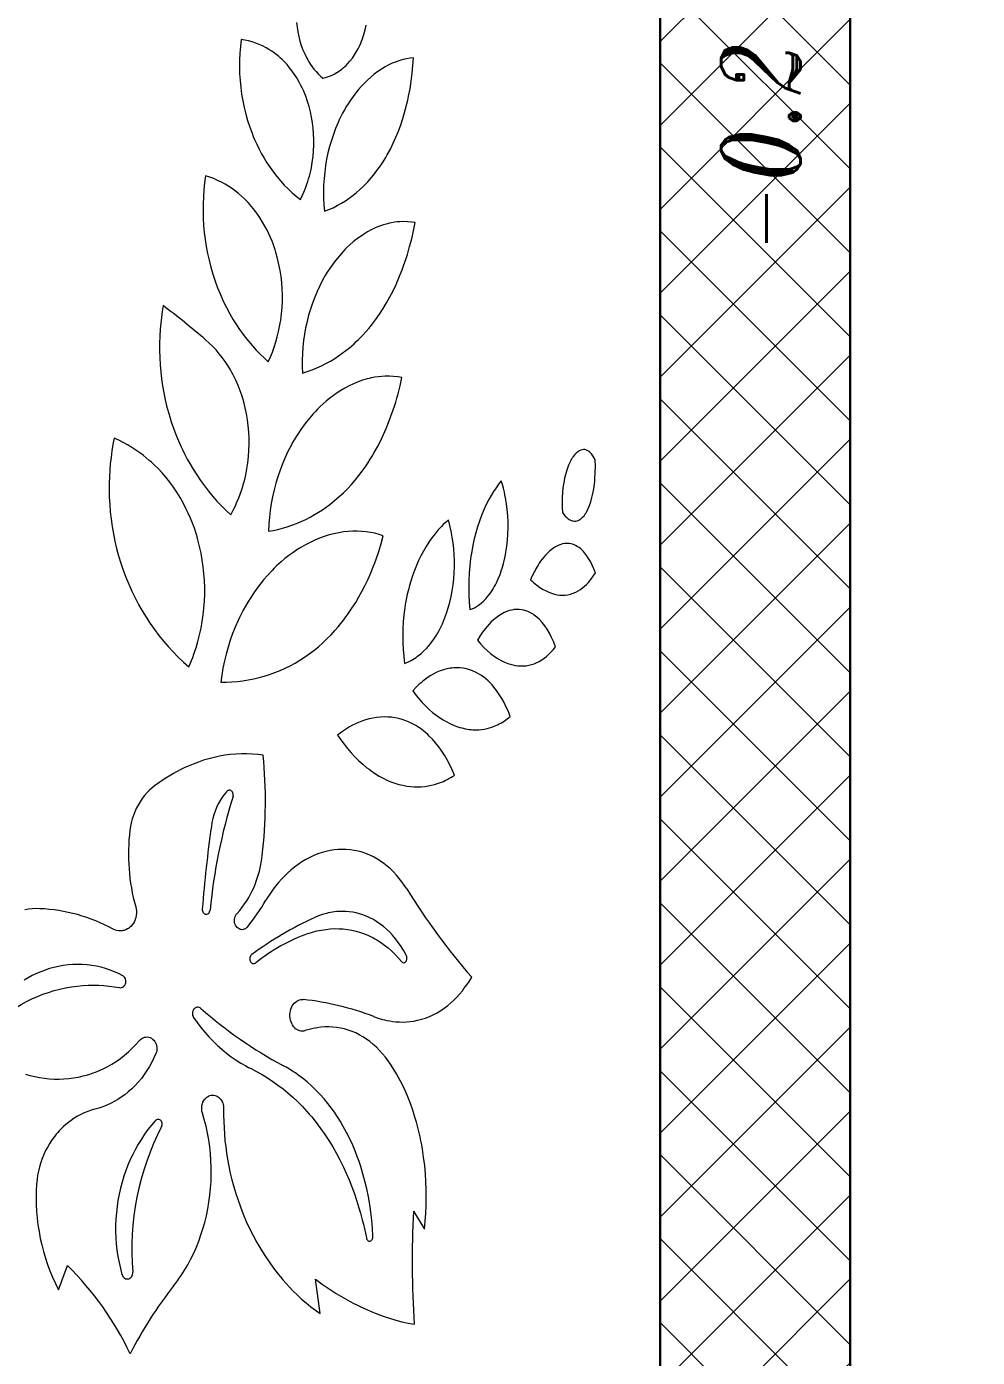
# Model space of a CAD drawing. Extents: x -234 to 1000, y -95 to 506.
# Drawn here: x 325.06 to 355.07, y 107.28 to 149.3 of the extents above; entities that cross this region are included whole.
import ezdxf

# ---------------------------------------------------------------- set-up
doc = ezdxf.new("R2010")
doc.units = 0
doc.header["$LTSCALE"] = 7
doc.header["$MEASUREMENT"] = 0
doc.layers.get('0').update_dxf_attribs({"linetype": 'CONTINUOUS', "lineweight": 15})
doc.layers.add('3', color=3, linetype='CONTINUOUS', lineweight=30)
doc.layers.add('8', color=250, linetype='CONTINUOUS', lineweight=15)
doc.styles.add('ITALICT', font='ITALICT.shx', dxfattribs={"width": 0.8, "height": 3})

msp = doc.modelspace()

# ---------------------------------------------------------------- hatches: boundary and pattern name
at = {"layer": '8'}
h = msp.add_hatch(dxfattribs=at)
h.set_pattern_fill('ANSI37', color=256, scale=15)
edge = h.paths.add_edge_path()
edge.add_arc((279.856, 35.4253), 67.2, 354.920285, 359.999998)
edge.add_line((347.0561, 35.4253), (347.0561, 38.4253))
edge.add_arc((329.0581, 38.4257), 17.998, 359.99878, 376.2608)
edge.add_line((346.3361, 43.4653), (345.7761, 45.3853))
edge.add_arc((363.0522, 50.4248), 17.9961, 185.51696, 196.26201, ccw=False)
edge.add_arc((345.6374, 48.7426), 0.5002, 122.73512, 185.5012, ccw=False)
edge.add_arc((344.5561, 50.4253), 1.5, 302.72051, 419.99992)
edge.add_arc((345.556, 52.1573), 0.5, 179.99853, 240.00303, ccw=False)
edge.add_line((345.0561, 52.1574), (345.0561, 73.6933))
edge.add_arc((345.5561, 73.6933), 0.5, 120.00024, 179.99995, ccw=False)
edge.add_arc((344.5561, 75.4253), 1.5, 300.00008, 419.99991)
edge.add_arc((345.556, 77.1573), 0.5, 179.99854, 240.00307, ccw=False)
edge.add_line((345.0561, 77.1574), (345.0561, 155.9253))
edge.add_arc((363.0571, 155.9251), 18.001, 163.73989, 179.99918, ccw=False)
edge.add_line((345.7761, 160.9653), (346.3361, 162.8853))
edge.add_arc((329.0581, 167.9249), 17.998, 343.7392, 360.00127)
edge.add_line((347.0561, 167.9253), (347.0561, 170.9253))
edge.add_arc((227.0603, 170.9258), 119.9958, 359.99975, 369.487338)
edge.add_line((345.4148, 190.7047), (332.694, 266.8253))
edge.add_line((332.694, 266.8253), (338.7772, 266.8253))
edge.add_line((338.7772, 266.8253), (351.3327, 191.6937))
edge.add_arc((227.0603, 170.9258), 125.9958, -0.000238, 9.487338, ccw=False)
edge.add_line((353.0561, 170.9253), (353.0561, 167.9253))
edge.add_arc((329.0581, 167.9249), 23.998, -16.26064, 0.00095, ccw=False)
edge.add_line((352.0961, 161.2053), (351.5361, 159.2853))
edge.add_arc((363.0571, 155.9251), 12.001, 163.73991, 179.99876)
edge.add_line((351.0561, 155.9253), (351.0561, 79.8974))
edge.add_arc((354.0561, 79.8974), 3, 180, 205.20877)
edge.add_arc((344.5561, 75.4253), 7.5, -25.20877, 25.20877, ccw=False)
edge.add_arc((354.0561, 70.9532), 3, 154.79123, 180)
edge.add_line((351.0561, 70.9532), (351.0561, 54.8974))
edge.add_arc((354.0561, 54.8974), 3, 180, 205.20877)
edge.add_arc((344.5561, 50.4253), 7.5, -17.19799, 25.20877, ccw=False)
edge.add_arc((354.5866, 47.3207), 3, 162.80201, 196.26015)
edge.add_line((351.7066, 46.4807), (352.0961, 45.1454))
edge.add_arc((329.0581, 38.4257), 23.998, -0.00092, 16.2608, ccw=False)
edge.add_line((353.0561, 38.4253), (353.0561, 29.4753))
edge.add_line((353.0561, 29.4753), (346.7921, 29.4753))
h.paths.add_polyline_path([(349.2098, 150.0169), (349.2098, 157.3586), (346.5848, 157.3586), (346.5848, 150.0169)], flags=24)
h.paths.add_polyline_path([(350.1142, 141.6922), (350.1142, 149.7993), (346.3642, 149.7993), (346.3642, 141.6922)], flags=24)
h = msp.add_hatch(dxfattribs=at)
h.set_pattern_fill('ANSI37', color=256, scale=15)
h.paths.add_polyline_path([(366.2561, 266.8253), (344.8604, 266.8253), (357.2506, 192.6826, -0.041419), (359.0561, 170.9264), (359.0561, 167.9253, -0.0710688), (357.8562, 159.5258), (357.2961, 157.6053, 0.0710784), (357.0561, 155.9248), (357.0561, 80.5243, -0.1961162), (357.0561, 70.3263), (357.0561, 55.5243, -0.1554479), (357.702, 47.3537), (357.8561, 46.8254, -0.0710665), (359.0561, 38.4261), (359.0561, 29.4753), (366.2561, 29.4753)])
h.paths.add_polyline_path([(363.7529, 150.0169), (363.7529, 157.3586), (361.1279, 157.3586), (361.1279, 150.0169)], flags=24)
h.paths.add_polyline_path([(364.6573, 141.6922), (364.6573, 149.7993), (360.9073, 149.7993), (360.9073, 141.6922)], flags=24)

# ---------------------------------------------------------------- linework, layer by layer
at = {"layer": '3', "lineweight": 30}
for p, q in [((345.0561, 77.1574), (345.0561, 155.9253)), ((351.0561, 79.8974), (351.0561, 155.9253))]:
    msp.add_line(p, q, dxfattribs=at)
at = {"layer": '8', "ltscale": 0.016667}
msp.add_line((337.267, 111.8961), (337.6177, 111.3291), dxfattribs=at)
at = {"layer": '8', "ltscale": 0.020358}
msp.add_line((326.0587, 109.4178), (326.341, 110.1816), dxfattribs=at)
at = {"layer": '8', "ltscale": 0.027359}
msp.add_line((334.3246, 108.663), (334.1737, 109.7468), dxfattribs=at)
at = {"layer": '8'}
for points in [[(333.5761, 149.43), (333.5923, 149.2806), (333.6157, 149.1326), (333.6462, 148.9865), (333.6835, 148.8441), (333.7276, 148.7047), (333.7784, 148.5686), (333.8359, 148.4365), (333.8998, 148.309), (333.9341, 148.247), (333.9699, 148.1865), (334.0199, 148.1079), (334.0726, 148.0319), (334.1278, 147.9588), (334.1928, 147.8801), (334.2606, 147.8054), (334.3313, 147.7349), (334.4046, 147.6689)], [(334.4046, 147.6689), (334.4968, 147.6917), (334.5876, 147.721), (334.6767, 147.7568), (334.7637, 147.7989), (334.8485, 147.847), (334.9307, 147.9011), (335.0101, 147.9609), (335.0546, 147.9977), (335.098, 148.0364), (335.1415, 148.0778), (335.1839, 148.121), (335.2641, 148.2111), (335.3396, 148.3073), (335.4102, 148.4092), (335.4757, 148.5163), (335.5219, 148.6005), (335.5651, 148.6873), (335.6052, 148.7764), (335.633, 148.8438), (335.659, 148.9123), (335.684, 148.9836), (335.7071, 149.0559), (335.7475, 149.2015), (335.7808, 149.35)], [(331.8298, 148.8906), (331.8043, 148.6761), (331.7865, 148.4607), (331.7765, 148.2445), (331.7743, 148.0281), (331.7798, 147.8117), (331.7931, 147.5958), (331.8142, 147.3807), (331.843, 147.1668), (331.8794, 146.9546), (331.9234, 146.7442), (331.975, 146.5362), (332.0339, 146.3313), (332.1001, 146.1294), (332.1735, 145.931), (332.2128, 145.8332), (332.2539, 145.7364), (332.3233, 145.5838), (332.397, 145.434), (332.475, 145.2873), (332.5571, 145.1439), (332.6433, 145.0039), (332.7437, 144.8528), (332.8488, 144.7064), (332.9585, 144.5652), (333.0725, 144.4293), (333.1907, 144.299), (333.3129, 144.1747), (333.4389, 144.0564), (333.5684, 143.9446), (333.7013, 143.8395)], [(333.7013, 143.8395), (333.7588, 143.9562), (333.8123, 144.0758), (333.8616, 144.1979), (333.9068, 144.3223), (333.9345, 144.4065), (333.9604, 144.4915), (333.9844, 144.5774), (334.0065, 144.664), (334.0267, 144.7513), (334.0451, 144.8392), (334.076, 145.0166), (334.0993, 145.1958), (334.115, 145.3762), (334.1231, 145.5573), (334.1235, 145.7387), (334.1166, 145.9145), (334.1025, 146.0898), (334.0811, 146.264), (334.0526, 146.4367), (334.0169, 146.6074), (333.9741, 146.7757), (333.9241, 146.9411), (333.867, 147.1031), (333.8359, 147.1827), (333.803, 147.2612), (333.7564, 147.3642), (333.7068, 147.4651), (333.6541, 147.5637), (333.587, 147.6789), (333.5156, 147.7903), (333.44, 147.8979), (333.3604, 148.0012), (333.2768, 148.1001), (333.1775, 148.2063), (333.1256, 148.2575), (333.0726, 148.3071), (333.0193, 148.3541), (332.9649, 148.3994), (332.8806, 148.4647), (332.794, 148.526), (332.7052, 148.583), (332.6143, 148.6356), (332.5081, 148.6904), (332.3996, 148.7393), (332.2889, 148.7821), (332.1764, 148.8187), (332.0622, 148.849), (331.9466, 148.873), (331.8298, 148.8906)], [(337.2697, 148.3178), (337.1615, 148.306), (337.0532, 148.2878), (336.9449, 148.2634), (336.837, 148.2329), (336.7192, 148.1923), (336.6023, 148.1447), (336.4867, 148.09), (336.3725, 148.0285), (336.2563, 147.9581), (336.1421, 147.8809), (336.0301, 147.797), (335.9206, 147.7069), (335.8139, 147.6105), (335.71, 147.5084), (335.6191, 147.4116), (335.5308, 147.3105), (335.4453, 147.2053), (335.3627, 147.096), (335.3094, 147.0213), (335.2575, 146.945), (335.2066, 146.8666), (335.1572, 146.7868), (335.0923, 146.6758), (335.0302, 146.5623), (334.9709, 146.4464), (334.9283, 146.3579), (334.8873, 146.2681), (334.8102, 146.0851), (334.7399, 145.8978), (334.6765, 145.7066), (334.6201, 145.5119), (334.5708, 145.3142), (334.5288, 145.1139), (334.494, 144.9115), (334.4667, 144.7073), (334.4467, 144.5018), (334.4342, 144.2955), (334.4291, 144.0886), (334.4316, 143.8817), (334.4415, 143.6752), (334.4588, 143.4695)], [(334.4588, 143.4695), (334.596, 143.523), (334.7308, 143.5829), (334.8631, 143.6492), (334.9929, 143.7216), (335.1198, 143.8001), (335.2439, 143.8846), (335.3648, 143.9748), (335.4681, 144.0584), (335.5688, 144.1462), (335.667, 144.238), (335.7626, 144.3338), (335.8248, 144.3998), (335.8857, 144.4674), (336.004, 144.6076), (336.1173, 144.754), (336.194, 144.8607), (336.2683, 144.9703), (336.3399, 145.0826), (336.392, 145.1685), (336.4425, 145.2559), (336.5393, 145.4347), (336.6301, 145.6186), (336.715, 145.8074), (336.7939, 146.0005), (336.8668, 146.1978), (336.9338, 146.3987), (336.9801, 146.5516), (337.0231, 146.7063), (337.0627, 146.8625), (337.0902, 146.9806), (337.1158, 147.0996), (337.1615, 147.3394), (337.1997, 147.5816), (337.2305, 147.8256), (337.2538, 148.0712), (337.2697, 148.3178)], [(330.7062, 144.5889), (330.6758, 144.3673), (330.6526, 144.1446), (330.6366, 143.9211), (330.6277, 143.6971), (330.626, 143.4728), (330.6315, 143.2487), (330.6442, 143.0249), (330.6641, 142.8018), (330.6911, 142.5796), (330.7253, 142.3587), (330.7665, 142.1394), (330.8147, 141.9219), (330.8717, 141.6997), (330.936, 141.48), (331.0076, 141.2633), (331.0862, 141.0499), (331.1719, 140.84), (331.2643, 140.6341), (331.3635, 140.4324), (331.4692, 140.2352), (331.5246, 140.1382), (331.5817, 140.0424), (331.6398, 139.9485), (331.6995, 139.856), (331.7817, 139.7344), (331.8665, 139.6153), (331.9538, 139.4989), (332.0665, 139.3573), (332.1828, 139.2202), (332.3027, 139.0878), (332.4261, 138.9602), (332.5528, 138.8376), (332.6825, 138.7203)], [(332.6825, 138.7203), (332.7513, 138.8712), (332.8145, 139.0255), (332.872, 139.1828), (332.9238, 139.3429), (332.9699, 139.5054), (333.0102, 139.67), (333.0447, 139.8365), (333.0622, 139.9343), (333.0777, 140.0326), (333.0913, 140.1314), (333.1028, 140.2305), (333.12, 140.4295), (333.1292, 140.6292), (333.1305, 140.8292), (333.1242, 141.0237), (333.1104, 141.2176), (333.0891, 141.4106), (333.0602, 141.6023), (333.0239, 141.7921), (332.9802, 141.9798), (332.929, 142.1648), (332.9005, 142.2563), (332.8703, 142.347), (332.8383, 142.4365), (332.8045, 142.525), (332.7565, 142.6418), (332.7052, 142.7566), (332.6508, 142.8693), (332.5814, 143.0018), (332.5074, 143.1308), (332.429, 143.2563), (332.3463, 143.378), (332.2592, 143.4956), (332.155, 143.6243), (332.0455, 143.7471), (331.9888, 143.8063), (331.9309, 143.8638), (331.8417, 143.947), (331.7498, 144.0265), (331.6553, 144.1021), (331.5583, 144.1736), (331.4445, 144.2503), (331.3277, 144.3214), (331.2082, 144.3869), (331.0861, 144.4465), (330.9616, 144.5001), (330.8349, 144.5476), (330.7062, 144.5889)], [(337.3214, 143.1116), (337.2028, 143.1296), (337.0831, 143.1403), (336.9625, 143.1436), (336.8413, 143.1396), (336.7546, 143.1323), (336.6678, 143.1213), (336.581, 143.1066), (336.5159, 143.0932), (336.4509, 143.0777), (336.3214, 143.0408), (336.1926, 142.996), (336.0649, 142.9434), (335.9386, 142.8833), (335.8139, 142.8157), (335.6911, 142.7411), (335.5824, 142.6679), (335.4755, 142.5894), (335.3708, 142.5055), (335.2684, 142.4166), (335.1684, 142.3228), (335.1071, 142.2617), (335.0469, 142.1989), (334.9298, 142.068), (334.8171, 141.9305), (334.7415, 141.8311), (334.6683, 141.7287), (334.5975, 141.6236), (334.546, 141.543), (334.496, 141.4609), (334.4003, 141.2926), (334.3107, 141.1191), (334.2273, 140.9407), (334.1503, 140.7579), (334.0797, 140.5711), (334.0159, 140.3806), (333.9587, 140.1869), (333.9085, 139.9904), (333.8652, 139.7914), (333.829, 139.5903), (333.7998, 139.3875), (333.7778, 139.1834), (333.763, 138.9784), (333.7554, 138.7728), (333.755, 138.5671), (333.7618, 138.3615)], [(333.7618, 138.3615), (333.915, 138.4097), (334.0661, 138.464), (334.215, 138.5243), (334.3616, 138.5907), (334.5057, 138.663), (334.6473, 138.7411), (334.786, 138.825), (334.9052, 138.903), (335.022, 138.9852), (335.1366, 139.0715), (335.2487, 139.1619), (335.3217, 139.224), (335.3937, 139.2879), (335.4652, 139.3541), (335.5356, 139.422), (335.6723, 139.562), (335.765, 139.6638), (335.8555, 139.7685), (335.9435, 139.8762), (336.008, 139.9588), (336.0712, 140.043), (336.1934, 140.2159), (336.3101, 140.3946), (336.4214, 140.5789), (336.527, 140.7683), (336.6271, 140.9627), (336.7216, 141.1617), (336.7888, 141.3138), (336.8528, 141.4681), (336.9137, 141.6247), (336.9569, 141.7421), (336.9983, 141.8607), (337.0389, 141.9829), (337.0776, 142.1061), (337.149, 142.3527), (337.2134, 142.6028), (337.2708, 142.8558), (337.3214, 143.1116)], [(329.3689, 140.4898), (329.3381, 140.3049), (329.3119, 140.1191), (329.2904, 139.9326), (329.2735, 139.7455), (329.2594, 139.5219), (329.2519, 139.2978), (329.2511, 139.0736), (329.2569, 138.8495), (329.2694, 138.6258), (329.2885, 138.4026), (329.3142, 138.1802), (329.3464, 137.9589), (329.3852, 137.7388), (329.4305, 137.5203), (329.4872, 137.2841), (329.5515, 137.0502), (329.6232, 136.8191), (329.7023, 136.591), (329.7887, 136.3663), (329.8822, 136.1452), (329.9316, 136.0361), (329.9827, 135.928), (330.0535, 135.7856), (330.1274, 135.6452), (330.2041, 135.5068), (330.3123, 135.3235), (330.4257, 135.1444), (330.5441, 134.9696), (330.6673, 134.7994), (330.7953, 134.634), (330.9278, 134.4737), (331.0647, 134.3186), (331.2057, 134.169), (331.3509, 134.025), (331.4998, 133.887)], [(331.4998, 133.887), (331.5701, 134.0154), (331.636, 134.1468), (331.6975, 134.281), (331.7545, 134.4177), (331.7995, 134.5362), (331.8413, 134.6562), (331.8797, 134.7777), (331.9064, 134.8697), (331.9312, 134.9624), (331.9751, 135.1498), (332.0115, 135.3393), (332.0403, 135.5307), (332.0615, 135.7234), (332.0751, 135.917), (332.081, 136.1111), (332.0794, 136.3054), (332.07, 136.4994), (332.0531, 136.6926), (332.0286, 136.8847), (331.9964, 137.0752), (331.9567, 137.2638), (331.9095, 137.45), (331.8568, 137.627), (331.7972, 137.8011), (331.7307, 137.9719), (331.6573, 138.1389), (331.5772, 138.3018), (331.5347, 138.3816), (331.4905, 138.4602), (331.4092, 138.5949), (331.3229, 138.7255), (331.2319, 138.8518), (331.1361, 138.9736), (331.0356, 139.0907), (330.9307, 139.2027), (330.8214, 139.3095), (330.708, 139.4107)], [(336.9048, 138.222), (336.7741, 138.2434), (336.642, 138.2572), (336.5089, 138.2635), (336.3751, 138.2624), (336.2681, 138.2561), (336.1608, 138.2451), (336.0535, 138.2294), (335.9461, 138.209), (335.8746, 138.1929), (335.8033, 138.1747), (335.661, 138.1324), (335.5195, 138.0822), (335.3792, 138.0242), (335.2402, 137.9586), (335.103, 137.8857), (334.981, 137.8139), (334.8609, 137.7365), (334.7426, 137.6535), (334.6264, 137.5652), (334.5125, 137.4717), (334.4194, 137.3899), (334.328, 137.3048), (334.2385, 137.2164), (334.1726, 137.148), (334.1078, 137.0779), (333.9982, 136.9522), (333.8921, 136.8216), (333.7898, 136.6863), (333.6913, 136.5465), (333.5969, 136.4025), (333.5066, 136.2544), (333.4544, 136.1637), (333.4038, 136.0716), (333.3074, 135.8838), (333.2174, 135.6912), (333.1342, 135.4942), (333.0577, 135.2932), (332.9881, 135.0886), (332.9256, 134.8808), (332.8703, 134.67), (332.8222, 134.4568), (332.7815, 134.2415), (332.7481, 134.0244), (332.7223, 133.8058), (332.7039, 133.5863), (332.693, 133.366)], [(332.693, 133.366), (332.8416, 133.3934), (332.989, 133.426), (333.135, 133.4636), (333.2795, 133.5064), (333.4296, 133.5568), (333.5778, 133.6127), (333.724, 133.6741), (333.8679, 133.7409), (334.0095, 133.8131), (334.1487, 133.8905), (334.2718, 133.9646), (334.3928, 134.0428), (334.5116, 134.1251), (334.6282, 134.2113), (334.7046, 134.271), (334.78, 134.3324), (334.9275, 134.4602), (335.0581, 134.5823), (335.185, 134.7097), (335.3081, 134.8422), (335.4273, 134.9796), (335.5426, 135.1218), (335.6539, 135.2685), (335.7401, 135.3891), (335.8236, 135.5124), (335.9046, 135.6383), (335.9636, 135.7345), (336.0211, 135.8319), (336.1317, 136.0309), (336.2364, 136.235), (336.3244, 136.4204), (336.4077, 136.6093), (336.4863, 136.8015), (336.5601, 136.9968), (336.6293, 137.195), (336.6699, 137.3196), (336.7087, 137.4451), (336.7461, 137.573), (336.7816, 137.7018), (336.8468, 137.9604), (336.9048, 138.222)], [(327.8201, 136.3029), (327.7815, 136.1023), (327.7482, 135.9006), (327.7201, 135.6978), (327.6974, 135.4943), (327.68, 135.2905), (327.668, 135.0863), (327.6614, 134.8818), (327.6602, 134.6772), (327.6653, 134.4439), (327.6775, 134.2108), (327.6966, 133.9781), (327.7227, 133.7462), (327.7557, 133.5153), (327.7956, 133.2859), (327.8422, 133.058), (327.8976, 132.8242), (327.9602, 132.5926), (328.0299, 132.3634), (328.1066, 132.1368), (328.1902, 131.9133), (328.2806, 131.6929), (328.3777, 131.476), (328.4813, 131.2628), (328.5914, 131.0536), (328.7077, 130.8487), (328.8302, 130.6483), (328.9586, 130.4526), (329.0929, 130.2619), (329.2327, 130.0765), (329.378, 129.8966), (329.5285, 129.7224), (329.6841, 129.5542), (329.8445, 129.3923), (330.0095, 129.2368), (330.1788, 129.088)], [(330.1788, 129.088), (330.2209, 129.1848), (330.2612, 129.2825), (330.2997, 129.3812), (330.3363, 129.4807), (330.3711, 129.5811), (330.4041, 129.6822), (330.4645, 129.8867), (330.5175, 130.0937), (330.563, 130.303), (330.601, 130.5141), (330.6316, 130.7268), (330.6548, 130.9425), (330.6703, 131.1591), (330.6782, 131.3762), (330.6784, 131.5935), (330.671, 131.8107), (330.6558, 132.0274), (330.633, 132.2432), (330.6026, 132.4578), (330.5645, 132.6709), (330.5189, 132.882), (330.4656, 133.0909), (330.4362, 133.1943), (330.4048, 133.2971), (330.3508, 133.4599), (330.292, 133.6206), (330.2284, 133.7791), (330.1602, 133.935), (330.0873, 134.0884), (329.9974, 134.2616), (329.9015, 134.4308), (329.7996, 134.5956), (329.6919, 134.7558), (329.5783, 134.9112), (329.459, 135.0614), (329.3342, 135.2062), (329.2041, 135.3453), (329.0687, 135.4785), (328.999, 135.5428), (328.9282, 135.6055), (328.8318, 135.6866), (328.7333, 135.7647), (328.6328, 135.84), (328.5043, 135.9297), (328.3729, 136.0145), (328.2386, 136.0943), (328.1016, 136.1691), (327.9621, 136.2386), (327.8201, 136.3029)], [(343.0119, 135.6091), (342.9733, 135.6844), (342.9319, 135.7518), (342.9102, 135.7822), (342.8878, 135.8102), (342.8569, 135.8439), (342.825, 135.8731), (342.7921, 135.8976), (342.7542, 135.9193), (342.7154, 135.9347), (342.676, 135.9436), (342.6361, 135.946), (342.5959, 135.9418), (342.5557, 135.9311), (342.5306, 135.9212), (342.5056, 135.9088), (342.4809, 135.894), (342.4563, 135.8769), (342.408, 135.8358), (342.3612, 135.786), (342.3161, 135.7282), (342.2898, 135.6895), (342.2642, 135.6483), (342.238, 135.6019), (342.2128, 135.553), (342.167, 135.4512), (342.1429, 135.3901), (342.1202, 135.3266), (342.0984, 135.2592), (342.0782, 135.1898), (342.0428, 135.0475), (342.0136, 134.8994), (341.9908, 134.7467), (341.9745, 134.5907), (341.9646, 134.4326), (341.9613, 134.2736), (341.9644, 134.1147), (341.9741, 133.9569)], [(341.9741, 133.9569), (342.0179, 133.8968), (342.0633, 133.8433), (342.1104, 133.797), (342.1589, 133.7582), (342.1846, 133.7411), (342.2107, 133.7262), (342.2456, 133.71), (342.2807, 133.698), (342.316, 133.6902), (342.3555, 133.6867), (342.3948, 133.6887), (342.4338, 133.6962), (342.4721, 133.7092), (342.4955, 133.72), (342.5186, 133.7328), (342.543, 133.7487), (342.5669, 133.7669), (342.6118, 133.8081), (342.6548, 133.8571), (342.6955, 133.9133), (342.7198, 133.9518), (342.7432, 133.9928), (342.7871, 134.0817), (342.8271, 134.1788), (342.8483, 134.2379), (342.8682, 134.2992), (342.9042, 134.4277), (342.935, 134.5632), (342.9607, 134.7043), (342.9814, 134.8498), (342.9919, 134.9426), (343.0004, 135.0365), (343.0117, 135.2264), (343.0155, 135.4178), (343.0119, 135.6091)], [(340.0407, 134.9541), (339.957, 134.8493), (339.8758, 134.7377), (339.7972, 134.6199), (339.7219, 134.4966), (339.65, 134.3684), (339.5681, 134.2078), (339.4912, 134.0405), (339.4195, 133.8673), (339.3533, 133.6885), (339.2926, 133.5049), (339.2377, 133.3169), (339.1886, 133.1249), (339.1454, 132.9296), (339.1083, 132.7314), (339.09, 132.6188), (339.0738, 132.5056), (339.0594, 132.3917), (339.047, 132.2772), (339.0282, 132.0472), (339.0172, 131.816), (339.0142, 131.5844), (339.0191, 131.3529), (339.0319, 131.1221), (339.0525, 130.8927)], [(339.0525, 130.8927), (339.1226, 130.9196), (339.1915, 130.9519), (339.2589, 130.9894), (339.3246, 131.0321), (339.4037, 131.0919), (339.48, 131.1591), (339.5531, 131.2332), (339.6229, 131.3138), (339.6894, 131.4007), (339.7524, 131.4933), (339.7875, 131.5498), (339.8213, 131.6081), (339.8557, 131.6715), (339.8887, 131.7365), (339.9488, 131.868), (340.0036, 132.0051), (340.0428, 132.1164), (340.0787, 132.2304), (340.1113, 132.3471), (340.1334, 132.4353), (340.1537, 132.5248), (340.1725, 132.6169), (340.1894, 132.71), (340.2174, 132.8972), (340.238, 133.0871), (340.2512, 133.2788), (340.2572, 133.4716), (340.2558, 133.6646), (340.2471, 133.8571), (340.2311, 134.0482), (340.2078, 134.237), (340.1771, 134.4229), (340.159, 134.5144), (340.1391, 134.6049), (340.1096, 134.7237), (340.0768, 134.8402), (340.0407, 134.9541)], [(338.3765, 133.7229), (338.3214, 133.6761), (338.2669, 133.6272), (338.2117, 133.5749), (338.1572, 133.5205), (338.0524, 133.4074), (337.9511, 133.287), (337.8535, 133.1596), (337.76, 133.0256), (337.6707, 132.8856), (337.5859, 132.7398), (337.5073, 132.592), (337.4334, 132.4396), (337.364, 132.2827), (337.2995, 132.1218), (337.2399, 131.9572), (337.1853, 131.7893), (337.1452, 131.6528), (337.1085, 131.5144), (337.0751, 131.3745), (337.0523, 131.2687), (337.0314, 131.1621), (337.0124, 131.0548), (336.9953, 130.9468), (336.967, 130.7295), (336.9466, 130.5106), (336.9339, 130.2907), (336.9292, 130.0701), (336.9323, 129.8496), (336.9434, 129.6296), (336.9623, 129.4106), (336.989, 129.1931)], [(336.989, 129.1931), (337.0606, 129.2217), (337.1313, 129.254), (337.2007, 129.2898), (337.2515, 129.3187), (337.3016, 129.3495), (337.3519, 129.3828), (337.4014, 129.418), (337.497, 129.4933), (337.589, 129.5755), (337.6775, 129.6646), (337.7517, 129.7477), (337.823, 129.8354), (337.8911, 129.9275), (337.9561, 130.0238), (337.9973, 130.0896), (338.0371, 130.157), (338.076, 130.2272), (338.1135, 130.2989), (338.1835, 130.4454), (338.2182, 130.5255), (338.2514, 130.607), (338.283, 130.6904), (338.3129, 130.7751), (338.3675, 130.9475), (338.4154, 131.124), (338.4564, 131.3042), (338.4907, 131.4874), (338.5183, 131.6732), (338.5391, 131.8608), (338.5531, 132.0498), (338.5604, 132.2397), (338.561, 132.4298), (338.5548, 132.6196), (338.5419, 132.8086), (338.5223, 132.9963), (338.496, 133.1821), (338.4629, 133.3655), (338.4231, 133.5459), (338.3765, 133.7229)], [(336.3181, 133.2261), (336.1842, 133.2671), (336.0485, 133.3012), (335.9112, 133.3284), (335.7725, 133.3485), (335.6326, 133.3616), (335.4917, 133.3676), (335.3501, 133.3666), (335.2079, 133.3586), (335.0654, 133.3437), (334.9121, 133.3199), (334.7589, 133.2883), (334.6062, 133.2489), (334.4542, 133.2018), (334.3031, 133.1471), (334.1533, 133.0851), (334.0049, 133.0159), (333.8583, 132.9395), (333.7136, 132.8563), (333.5853, 132.7757), (333.4589, 132.6898), (333.3346, 132.5988), (333.2125, 132.5027), (333.0929, 132.4018), (333.0197, 132.3366), (332.9475, 132.2696), (332.8758, 132.2003), (332.8052, 132.1293), (332.6679, 131.9827), (332.5354, 131.8297), (332.4286, 131.6973), (332.3253, 131.5607), (332.2258, 131.4201), (332.13, 131.2758), (332.0381, 131.1279), (331.9646, 131.0021), (331.894, 130.8739), (331.8262, 130.7436), (331.7773, 130.6445), (331.7301, 130.5443), (331.6408, 130.3407), (331.5585, 130.1332), (331.4832, 129.922), (331.4151, 129.7076), (331.3543, 129.4902), (331.301, 129.2703), (331.2551, 129.0482), (331.2168, 128.8242), (331.1862, 128.5987)], [(331.1862, 128.5987), (331.3615, 128.6003), (331.5362, 128.6082), (331.7101, 128.6226), (331.883, 128.6433), (332.0546, 128.6703), (332.2247, 128.7036), (332.393, 128.7433), (332.5595, 128.7892), (332.7276, 128.8426), (332.8935, 128.9024), (333.057, 128.9686), (333.218, 129.0411), (333.3763, 129.1199), (333.5317, 129.2048), (333.6842, 129.2957), (333.8335, 129.3925), (333.9812, 129.4963), (334.1255, 129.6058), (334.2663, 129.721), (334.4034, 129.8417), (334.5368, 129.9678), (334.6664, 130.099), (334.7921, 130.2352), (334.8871, 130.3446), (334.9798, 130.4568), (335.07, 130.5718), (335.136, 130.6598), (335.2007, 130.7493), (335.3258, 130.9325), (335.4452, 131.1213), (335.5497, 131.2989), (335.6494, 131.4807), (335.7443, 131.6664), (335.8343, 131.8559), (335.9195, 132.0488), (335.9998, 132.2451), (336.0457, 132.3643), (336.0898, 132.4846), (336.1728, 132.7281), (336.2489, 132.9754), (336.3181, 133.2261)], [(343.0154, 132.0541), (342.9665, 132.1785), (342.914, 132.2963), (342.8581, 132.4068), (342.7987, 132.5093), (342.7678, 132.5573), (342.736, 132.6031), (342.7035, 132.6465), (342.6702, 132.6876), (342.6372, 132.7251), (342.6034, 132.7602), (342.5507, 132.8091), (342.4964, 132.8523), (342.4406, 132.8896), (342.3835, 132.9208), (342.3186, 132.9482), (342.2524, 132.9678), (342.1851, 132.9795), (342.1168, 132.9833), (342.0478, 132.9791), (341.9783, 132.967), (341.918, 132.9503), (341.8577, 132.9278), (341.7975, 132.8996), (341.7376, 132.8659), (341.699, 132.8412), (341.6606, 132.8143), (341.6203, 132.7834), (341.5803, 132.7501), (341.5035, 132.6788), (341.4434, 132.6157), (341.3844, 132.5475), (341.3268, 132.4745), (341.2847, 132.4169), (341.2435, 132.3568), (341.2029, 132.2938), (341.1632, 132.2284)], [(341.1632, 131.6646), (341.2646, 131.5924), (341.3156, 131.5595), (341.3668, 131.5289), (341.4551, 131.4814), (341.5435, 131.4409), (341.6316, 131.4075), (341.7193, 131.3813), (341.8066, 131.3624), (341.8932, 131.3509), (341.979, 131.3468), (342.0643, 131.3502), (342.1485, 131.3612), (342.2313, 131.3798), (342.3125, 131.406), (342.392, 131.4396), (342.4698, 131.4805), (342.5456, 131.5287), (342.6102, 131.5767), (342.6733, 131.63), (342.7347, 131.6885), (342.7944, 131.752), (342.8332, 131.7972), (342.8712, 131.8444), (342.9449, 131.9452), (343.0154, 132.0541)], [(341.1632, 130.6585), (341.1245, 130.6899), (341.0851, 130.7193), (341.0458, 130.7461), (341.0059, 130.7708), (340.9444, 130.8042), (340.8818, 130.8326), (340.8181, 130.8559), (340.7535, 130.8742), (340.6787, 130.8887), (340.603, 130.8964), (340.5266, 130.8973), (340.4497, 130.8914), (340.3726, 130.8787), (340.2954, 130.8593), (340.2185, 130.8334), (340.1319, 130.7962), (340.0461, 130.751), (339.9614, 130.6979), (339.8781, 130.6374), (339.7965, 130.5697), (339.7168, 130.4951), (339.6546, 130.4307), (339.5938, 130.3622), (339.5345, 130.29), (339.4912, 130.2334), (339.4489, 130.1749), (339.3673, 130.0521), (339.2899, 129.9223)], [(339.2899, 129.9223), (339.3897, 129.807), (339.4923, 129.6991), (339.5975, 129.5992), (339.7049, 129.5075), (339.7593, 129.4649), (339.8142, 129.4245), (339.888, 129.3743), (339.9624, 129.3282), (340.0373, 129.2863), (340.1414, 129.2356), (340.1937, 129.2135), (340.2461, 129.1934), (340.3247, 129.1675), (340.4033, 129.1465), (340.4818, 129.1306), (340.5601, 129.1197), (340.6491, 129.1135), (340.7374, 129.1141), (340.8249, 129.1214), (340.9114, 129.1355), (340.9967, 129.1563), (341.0807, 129.1838), (341.1632, 129.2178)], [(340.3253, 127.5208), (340.2655, 127.6707), (340.2009, 127.8156), (340.1315, 127.9551), (340.0573, 128.0885), (339.9785, 128.2153), (339.9374, 128.276), (339.8951, 128.3349), (339.8528, 128.3905), (339.8093, 128.4444), (339.7498, 128.5131), (339.6884, 128.5783), (339.6253, 128.6399), (339.5522, 128.7045), (339.477, 128.7642), (339.3998, 128.8187), (339.3207, 128.8679), (339.2282, 128.9174), (339.1336, 128.9596), (339.0371, 128.9944), (338.9389, 129.0216), (338.8392, 129.0411), (338.7384, 129.0529), (338.6366, 129.0568), (338.5848, 129.0558), (338.5327, 129.0529), (338.48, 129.0478), (338.4272, 129.0408), (338.3223, 129.0207), (338.2176, 128.9927), (338.1135, 128.9571), (338.0102, 128.9138), (337.908, 128.8632), (337.8197, 128.813), (337.7326, 128.7575), (337.647, 128.6968), (337.5628, 128.6312), (337.5077, 128.5847), (337.4534, 128.5362), (337.3999, 128.4856), (337.3472, 128.433), (337.2448, 128.3222)], [(337.2448, 128.3222), (337.3567, 128.1771), (337.4148, 128.1066), (337.4738, 128.0381), (337.5329, 127.9726), (337.5929, 127.9092), (337.6853, 127.8169), (337.7797, 127.7295), (337.8758, 127.647), (337.9736, 127.5696), (338.0872, 127.4877), (338.2025, 127.4129), (338.3192, 127.3456), (338.4372, 127.2859), (338.5561, 127.234), (338.6757, 127.1903), (338.7356, 127.1714), (338.7956, 127.1547), (338.9125, 127.1282), (338.9713, 127.1178), (339.03, 127.1096), (339.0877, 127.1034), (339.1453, 127.0993), (339.2378, 127.097), (339.3297, 127.0999), (339.4209, 127.1081), (339.5112, 127.1216), (339.6006, 127.1403), (339.6743, 127.1599), (339.7471, 127.1831), (339.8191, 127.2099), (339.8722, 127.2322), (339.9247, 127.2565), (339.9772, 127.283), (340.0292, 127.3114), (340.1306, 127.3738), (340.2294, 127.4437), (340.3253, 127.5208)], [(338.5624, 125.6639), (338.4928, 125.8294), (338.4175, 125.99), (338.3365, 126.1452), (338.2939, 126.2206), (338.25, 126.2944), (338.1892, 126.3902), (338.1261, 126.4829), (338.0605, 126.5725), (337.9679, 126.6885), (337.8711, 126.7981), (337.7701, 126.9009), (337.7181, 126.9496), (337.6651, 126.9966), (337.593, 127.0562), (337.5193, 127.1125), (337.4439, 127.1652), (337.3428, 127.2291), (337.2392, 127.2866), (337.1333, 127.3376), (337.0253, 127.382), (336.9153, 127.4196), (336.8037, 127.4504), (336.6906, 127.4743), (336.5763, 127.4912), (336.4596, 127.5011), (336.3422, 127.5038), (336.2243, 127.4994), (336.1061, 127.4878), (335.988, 127.4691), (335.8701, 127.4434), (335.7527, 127.4109), (335.6361, 127.3715), (335.5369, 127.3325), (335.4386, 127.2886), (335.3413, 127.2401), (335.2452, 127.187), (335.1819, 127.1491), (335.1192, 127.1092), (334.9957, 127.0238), (334.8753, 126.931)], [(334.8753, 126.931), (334.9748, 126.7835), (335.0787, 126.6413), (335.1867, 126.5045), (335.3018, 126.3702), (335.4208, 126.2424), (335.5436, 126.1213), (335.6699, 126.0072), (335.7995, 125.9005), (335.8659, 125.8497), (335.933, 125.8008), (335.9999, 125.7546), (336.0674, 125.7105), (336.1877, 125.6376), (336.3097, 125.5713), (336.433, 125.5117), (336.5575, 125.4589), (336.6829, 125.4133), (336.8091, 125.3748), (336.9356, 125.3436), (337.0624, 125.3199), (337.1756, 125.305), (337.2886, 125.2962), (337.4011, 125.2936), (337.5131, 125.297), (337.6242, 125.3066), (337.7344, 125.3224), (337.8435, 125.3443), (337.9379, 125.3684), (338.0312, 125.3971), (338.1232, 125.4305), (338.214, 125.4683), (338.2738, 125.4961), (338.3329, 125.5258), (338.3913, 125.5574), (338.4491, 125.591), (338.5061, 125.6265), (338.5624, 125.6639)], [(332.5227, 126.2977), (332.3549, 126.3185), (332.1859, 126.3322), (332.011, 126.3388), (331.8354, 126.3378), (331.6594, 126.3292), (331.4832, 126.3132), (331.3144, 126.2908), (331.1458, 126.2617), (330.9776, 126.2258), (330.8101, 126.1834), (330.6435, 126.1343), (330.4779, 126.0788), (330.3136, 126.017), (330.1508, 125.9489), (330.0279, 125.8929), (329.9061, 125.8333), (329.7854, 125.7703), (329.6957, 125.7209), (329.6067, 125.6695), (329.431, 125.5612), (329.2587, 125.4456), (329.09, 125.323)], [(329.09, 125.323), (329.0095, 125.2584), (328.9323, 125.1887), (328.8586, 125.1143), (328.7787, 125.0233), (328.7043, 124.9271), (328.6356, 124.8261), (328.5728, 124.7205), (328.5182, 124.6152), (328.4693, 124.5065), (328.4265, 124.3948), (328.3897, 124.2805), (328.3591, 124.164), (328.3348, 124.0458), (328.3168, 123.9262)], [(331.3725, 125.1499), (331.2993, 125.06), (331.2311, 124.9648), (331.1668, 124.8626), (331.1083, 124.7558), (331.0557, 124.6451), (331.0093, 124.5307), (330.9691, 124.4133), (330.9354, 124.2933), (330.9082, 124.1712), (330.8875, 124.0474)], [(331.5719, 124.9874), (331.5783, 125.0158), (331.5799, 125.0452), (331.5768, 125.0747), (331.569, 125.103), (331.5583, 125.1263), (331.5443, 125.1469), (331.5272, 125.1642), (331.5079, 125.1775), (331.4868, 125.1866), (331.4648, 125.1908), (331.4397, 125.1894), (331.415, 125.1817), (331.392, 125.1682), (331.3725, 125.1499)], [(331.6996, 121.2968), (331.7835, 121.3925), (331.8633, 121.4928), (331.9389, 121.5971), (332.0049, 121.6971), (332.0672, 121.8002), (332.1257, 121.9062), (332.1803, 122.015), (332.2144, 122.0887), (332.2468, 122.1635), (332.2776, 122.2397), (332.3066, 122.3169), (332.359, 122.4734), (332.4042, 122.633), (332.4421, 122.7951), (332.4726, 122.9593), (332.4958, 123.1252)], [(337.0568, 122.0701), (336.9812, 122.1861), (336.9018, 122.2979), (336.8187, 122.4051), (336.732, 122.5076), (336.6378, 122.6091), (336.5398, 122.7048), (336.4383, 122.7944), (336.3334, 122.8776), (336.2262, 122.9536), (336.1159, 123.023), (336.0028, 123.0855), (335.8871, 123.1409), (335.7687, 123.1892), (335.6482, 123.2302), (335.5258, 123.2636), (335.4018, 123.2893), (335.2764, 123.3075), (335.1499, 123.3179), (335.0227, 123.3206), (334.895, 123.3157), (334.7671, 123.303), (334.6394, 123.2828), (334.512, 123.2551), (334.3853, 123.22), (334.2549, 123.1759), (334.1259, 123.1241), (333.9985, 123.0649), (333.8731, 122.9984), (333.75, 122.9248), (333.6294, 122.8444), (333.5115, 122.7573), (333.3967, 122.6639), (333.2946, 122.5732), (333.1954, 122.4775), (333.0992, 122.3772), (333.0063, 122.2723), (332.9167, 122.1631), (332.8447, 122.069), (332.7752, 121.9722), (332.7083, 121.8728), (332.6599, 121.7966), (332.6129, 121.719)], [(325.4704, 121.4491), (325.3511, 121.451), (325.2318, 121.4456), (325.1128, 121.4332), (324.9946, 121.4137)], [(328.4985, 121.5065), (328.5133, 121.4406), (328.5212, 121.3732), (328.5222, 121.3053), (328.5162, 121.2377), (328.5034, 121.1713), (328.4837, 121.1069), (328.4578, 121.046), (328.4257, 120.9887), (328.3877, 120.9358), (328.3444, 120.8882), (328.2961, 120.8465), (328.2703, 120.8281), (328.2435, 120.8115), (328.1885, 120.7841), (328.1307, 120.7642), (328.1011, 120.7571), (328.0712, 120.752), (328.041, 120.749), (328.0106, 120.7479), (327.9522, 120.7516), (327.8943, 120.7628), (327.838, 120.7811), (327.7844, 120.8062)], [(330.6003, 121.4381), (330.6003, 121.4088), (330.6052, 121.3797), (330.6147, 121.3524), (330.6293, 121.3269), (330.6483, 121.3051), (330.6711, 121.2884), (330.6958, 121.2778), (330.722, 121.2736), (330.7483, 121.2763), (330.7741, 121.2856), (330.7974, 121.301), (330.817, 121.3216), (330.8328, 121.3472), (330.8439, 121.3761), (330.8495, 121.4065)], [(332.0255, 120.8699), (331.9967, 120.8396), (331.9636, 120.8151), (331.9272, 120.7972), (331.9082, 120.791), (331.8889, 120.7867), (331.8572, 120.7841), (331.8255, 120.7868), (331.7943, 120.7948), (331.7642, 120.8079), (331.7297, 120.8304), (331.6989, 120.8588), (331.6724, 120.8927), (331.651, 120.9311), (331.6346, 120.9741), (331.624, 121.0201), (331.6194, 121.0672), (331.621, 121.114), (331.6288, 121.1599), (331.6426, 121.2039), (331.6622, 121.2452), (331.6872, 121.2822), (331.6996, 121.2968)], [(337.0416, 119.9837), (336.9651, 120.1196), (336.8839, 120.2502), (336.7978, 120.3752), (336.7069, 120.4945), (336.6111, 120.6077), (336.5191, 120.706), (336.4233, 120.7983), (336.324, 120.8845), (336.2212, 120.9643), (336.1152, 121.0374), (336.0061, 121.1036), (335.8942, 121.1626), (335.7797, 121.2144), (335.6752, 121.2543), (335.5691, 121.2882), (335.4615, 121.3158), (335.3526, 121.3372), (335.2427, 121.3523), (335.132, 121.3611), (335.0206, 121.3635), (334.9089, 121.3596), (334.845, 121.3545), (334.7811, 121.3474), (334.7172, 121.3383), (334.6534, 121.3271), (334.5898, 121.3139), (334.5263, 121.2988), (334.3999, 121.2625), (334.2747, 121.2184), (334.1509, 121.1667)], [(333.9467, 120.6643), (334.0841, 120.7083), (334.2224, 120.7451), (334.3613, 120.7745), (334.5005, 120.7965), (334.6398, 120.811), (334.7788, 120.8179), (334.9174, 120.8172), (335.0552, 120.8088), (335.192, 120.7928), (335.3274, 120.7691), (335.4614, 120.7379), (335.5935, 120.6991), (335.7236, 120.6529), (335.8514, 120.5993), (335.9168, 120.5686), (335.9815, 120.536), (336.0456, 120.5014), (336.1088, 120.465), (336.1712, 120.4267), (336.2328, 120.3866), (336.3535, 120.301), (336.4707, 120.2084), (336.5841, 120.1091), (336.6936, 120.0033), (336.7992, 119.8912), (336.9007, 119.7732)], [(332.1639, 119.9986), (332.1456, 119.9821), (332.1274, 119.9575), (332.1139, 119.9289), (332.1058, 119.8981), (332.1031, 119.8658), (332.1061, 119.8331), (332.1145, 119.802), (332.1276, 119.7746), (332.1456, 119.7508), (332.1674, 119.7318), (332.1872, 119.721), (332.2083, 119.7146), (332.2301, 119.7131), (332.2521, 119.7165), (332.2733, 119.7246), (332.2924, 119.737)], [(336.9007, 119.7732), (336.9157, 119.7581), (336.9328, 119.747), (336.9517, 119.7407), (336.9714, 119.7401), (336.9908, 119.7453), (337.0078, 119.755), (337.0232, 119.769), (337.0363, 119.7866), (337.0446, 119.8017), (337.0514, 119.8181), (337.0591, 119.8456), (337.063, 119.8743), (337.0631, 119.9036), (337.0594, 119.932), (337.0522, 119.9591), (337.0416, 119.9837)], [(328.089, 119.3325), (327.9599, 119.3976), (327.8277, 119.4565), (327.693, 119.5089), (327.5508, 119.5564), (327.4066, 119.5967), (327.2607, 119.6296), (327.1135, 119.6552), (326.965, 119.6734), (326.8156, 119.6842), (326.6651, 119.6876), (326.5143, 119.6835), (326.3635, 119.6719), (326.2131, 119.653), (326.0635, 119.6268), (325.9151, 119.5933), (325.7754, 119.5549), (325.6372, 119.5101), (325.5007, 119.459), (325.3663, 119.4018), (325.2341, 119.3386), (325.1044, 119.2696), (324.9775, 119.1947)], [(324.2527, 118.0051), (324.4058, 118.1199), (324.5626, 118.2287), (324.7231, 118.3313), (324.8868, 118.4275), (325.0537, 118.5171), (325.2233, 118.6), (325.3956, 118.6761), (325.5702, 118.7452), (325.7469, 118.8072), (325.9254, 118.862), (326.1053, 118.9095), (326.2865, 118.9495), (326.4687, 118.982), (326.6515, 119.007), (326.8347, 119.0242), (326.9999, 119.0332), (327.1652, 119.0359), (327.3303, 119.0323), (327.495, 119.0224), (327.6587, 119.0061), (327.8213, 118.9835), (327.9826, 118.9547)], [(327.9826, 118.9547), (328.0149, 118.9517), (328.0475, 118.9554), (328.0787, 118.9658), (328.1095, 118.9838), (328.1364, 119.008), (328.1585, 119.0374), (328.1753, 119.0713), (328.1859, 119.1082), (328.1901, 119.1464), (328.1878, 119.1847), (328.1789, 119.222), (328.1639, 119.2567), (328.1436, 119.2869), (328.1183, 119.3127), (328.089, 119.3325)], [(336.0129, 118.044), (336.1512, 117.9949), (336.2903, 117.9537), (336.3601, 117.9362), (336.4299, 117.9207), (336.5231, 117.9032), (336.6163, 117.8894), (336.7094, 117.8793), (336.8255, 117.872), (336.9412, 117.8705), (337.0562, 117.8749), (337.1705, 117.8852), (337.2838, 117.9014), (337.3961, 117.9236), (337.5237, 117.9563), (337.6494, 117.9967), (337.7729, 118.0447), (337.8941, 118.1001), (338.0128, 118.1629), (338.1287, 118.2328), (338.2417, 118.3098), (338.3517, 118.3935), (338.4495, 118.4759), (338.5446, 118.5636), (338.6368, 118.6565), (338.7262, 118.7543), (338.8126, 118.857), (338.8651, 118.9235), (338.9164, 118.9917), (339.0154, 119.1333), (339.1096, 119.2814)], [(333.8508, 117.5973), (333.8073, 117.5862), (333.7626, 117.5817), (333.7176, 117.584), (333.6736, 117.5931), (333.6306, 117.6088), (333.5894, 117.6309), (333.5498, 117.6594), (333.5134, 117.6933), (333.4806, 117.7319), (333.4509, 117.7762), (333.4253, 117.8245), (333.4045, 117.8756), (333.3883, 117.9301), (333.3771, 117.9867), (333.371, 118.0444), (333.3702, 118.1032), (333.3747, 118.1617), (333.3845, 118.2192), (333.3996, 118.275), (333.4196, 118.3285), (333.4445, 118.3786), (333.4735, 118.424), (333.5069, 118.4653), (333.544, 118.5014), (333.5828, 118.5306), (333.6243, 118.5538), (333.6678, 118.5708), (333.7128, 118.5809), (333.7511, 118.584), (333.7892, 118.5821)], [(330.5578, 118.298), (330.5317, 118.3167), (330.5028, 118.3296), (330.4722, 118.336), (330.4393, 118.3353), (330.4071, 118.3271), (330.377, 118.3117), (330.3497, 118.2894), (330.3267, 118.2613), (330.3089, 118.2289), (330.2967, 118.1928), (330.2906, 118.1546), (330.2908, 118.1159), (330.2972, 118.0786), (330.3096, 118.0429), (330.3276, 118.0107)], [(330.3276, 118.0107), (330.441, 117.8511), (330.5595, 117.6965), (330.683, 117.5472), (330.8111, 117.4034), (330.9438, 117.2654), (331.0807, 117.1334), (331.2218, 117.0076), (331.3667, 116.8884), (331.5152, 116.7759), (331.6671, 116.6704), (331.822, 116.5722), (331.9798, 116.4814), (332.0597, 116.4388), (332.1402, 116.3982)], [(336.4724, 116.6403), (336.3864, 116.7563), (336.2961, 116.8671), (336.2019, 116.9722), (336.1036, 117.0715), (336.0015, 117.1646), (335.8957, 117.2512), (335.7864, 117.3312), (335.6738, 117.4042), (335.5582, 117.47), (335.4449, 117.526), (335.3293, 117.575), (335.2116, 117.6171), (335.0919, 117.6519), (334.9707, 117.6794), (334.848, 117.6997), (334.7243, 117.7125), (334.5997, 117.718), (334.4746, 117.7161), (334.3492, 117.7068), (334.2239, 117.6902), (334.0988, 117.6663), (333.9744, 117.6353), (333.8508, 117.5973)], [(325.0217, 116.2204), (325.1579, 116.1817), (325.3098, 116.1453), (325.4627, 116.1158), (325.6164, 116.0932), (325.7707, 116.0777), (325.9252, 116.0691), (326.0797, 116.0677), (326.2338, 116.0733), (326.3873, 116.086), (326.5399, 116.1057), (326.6913, 116.1325), (326.8412, 116.1663), (326.9461, 116.1944), (327.0501, 116.2259), (327.1529, 116.2609), (327.2293, 116.2893), (327.3049, 116.3196), (327.3799, 116.3517), (327.454, 116.3858), (327.5999, 116.4593), (327.7422, 116.5399), (327.8807, 116.6275), (328.0152, 116.7218), (328.1453, 116.8227), (328.2709, 116.9298), (328.3918, 117.043), (328.5077, 117.1621), (328.6185, 117.2866)], [(328.6185, 117.2866), (328.6521, 117.3209), (328.6901, 117.3497), (328.7317, 117.3724), (328.7756, 117.3882), (328.8203, 117.3964), (328.8655, 117.3972), (328.9105, 117.3906), (328.9544, 117.3766), (328.9962, 117.3557), (329.0346, 117.3284), (329.069, 117.2954), (329.0987, 117.2573), (329.124, 117.2137), (329.1437, 117.1667), (329.1574, 117.1175), (329.1648, 117.0669), (329.166, 117.0178), (329.1615, 116.9685), (329.1513, 116.9203), (329.1356, 116.8744)], [(329.1356, 116.8744), (329.0743, 116.7344), (329.007, 116.5978), (328.9337, 116.4648), (328.8547, 116.3359), (328.7699, 116.2114), (328.6796, 116.0916), (328.584, 115.9768), (328.4831, 115.8673), (328.3773, 115.7634), (328.2667, 115.6655), (328.1515, 115.5737), (328.0442, 115.4967), (327.9334, 115.4249), (327.8193, 115.3587), (327.7023, 115.2981), (327.5827, 115.2434), (327.4608, 115.1949), (327.3369, 115.1525), (327.2114, 115.1164)], [(332.1402, 116.3982), (332.3173, 116.3072), (332.4912, 116.2098), (332.6617, 116.1061), (332.8288, 115.9962), (332.9923, 115.8801), (333.152, 115.7581), (333.3078, 115.6303), (333.4598, 115.4969), (333.6076, 115.3579), (333.7514, 115.2135), (333.8292, 115.1314), (333.9056, 115.0477), (333.9814, 114.9618), (334.0558, 114.8744), (334.2, 114.6957), (334.3387, 114.5113), (334.472, 114.3215), (334.5997, 114.1263), (334.7219, 113.9262), (334.8385, 113.7213), (334.9464, 113.5177), (335.0491, 113.3101), (335.1464, 113.0986), (335.2383, 112.8835), (335.3249, 112.6651), (335.4061, 112.4435), (335.4747, 112.2415), (335.5389, 112.0373), (335.5989, 111.831), (335.6545, 111.6229), (335.689, 111.484), (335.7216, 111.3443), (335.7527, 111.2022), (335.7819, 111.0595)], [(335.9886, 111.1089), (335.9745, 111.3604), (335.9532, 111.6111), (335.9247, 111.8607), (335.8891, 112.1087), (335.8463, 112.3548), (335.7964, 112.5986), (335.7392, 112.8398), (335.6748, 113.078), (335.6399, 113.1959), (335.6032, 113.3129), (335.5515, 113.4674), (335.4965, 113.6201), (335.4383, 113.7709), (335.3514, 113.9788), (335.2582, 114.1825), (335.1587, 114.3815), (335.1066, 114.4792), (335.0529, 114.5756), (334.9638, 114.7271), (334.8707, 114.875), (334.7738, 115.0192), (334.6729, 115.1595), (334.5682, 115.2958), (334.4459, 115.444), (334.3188, 115.5865), (334.1872, 115.7233), (334.051, 115.854), (333.9104, 115.9784), (333.7656, 116.0962), (333.6166, 116.2074), (333.5406, 116.2604), (333.4636, 116.3117), (333.3595, 116.3773), (333.2538, 116.4397), (333.1465, 116.4988)], [(337.6177, 111.3291), (337.6422, 111.5771), (337.66, 111.8263), (337.671, 112.0764), (337.6753, 112.3269), (337.6728, 112.5774), (337.6636, 112.8275), (337.6476, 113.0769), (337.6233, 113.3395), (337.5914, 113.6005), (337.5519, 113.8596), (337.5292, 113.9886), (337.5045, 114.1169), (337.4781, 114.2439), (337.4498, 114.3701), (337.4089, 114.5375), (337.3645, 114.7033), (337.3167, 114.8672), (337.2476, 115.0829), (337.1723, 115.2947), (337.0908, 115.5024), (337.0031, 115.7055), (336.9093, 115.9038), (336.86, 116.001), (336.8092, 116.0968), (336.7302, 116.2378), (336.6477, 116.3756), (336.5617, 116.5098), (336.4724, 116.6403)], [(330.6046, 114.9969), (330.5925, 115.0436), (330.5851, 115.0917), (330.5825, 115.1405), (330.5846, 115.1899), (330.5918, 115.2387), (330.6037, 115.2862), (330.6241, 115.3403), (330.6507, 115.3906), (330.6833, 115.4361), (330.7018, 115.4569), (330.7216, 115.4761), (330.7423, 115.4934), (330.7641, 115.5089), (330.8012, 115.5299), (330.8402, 115.5456), (330.8806, 115.5556), (330.9219, 115.5598), (330.9628, 115.5582), (331.0032, 115.5507), (331.0424, 115.5376), (331.0799, 115.5191), (331.1158, 115.4951), (331.1488, 115.4664), (331.1784, 115.4336), (331.205, 115.3962), (331.2277, 115.3554), (331.2463, 115.3119), (331.2605, 115.2656), (331.2702, 115.2179), (331.2751, 115.1692), (331.2757, 115.1351)], [(331.2757, 115.1351), (331.2749, 114.9324), (331.2789, 114.7296), (331.2877, 114.527), (331.3012, 114.3249), (331.3189, 114.1275), (331.3413, 113.9307), (331.3681, 113.7346), (331.3994, 113.5394), (331.4403, 113.3189), (331.487, 113.0998), (331.5394, 112.8824), (331.5974, 112.6668), (331.661, 112.4534), (331.73, 112.2425), (331.8044, 112.034), (331.8951, 111.8012), (331.9925, 111.5722), (332.0966, 111.3472), (332.207, 111.1266), (332.3238, 110.9107), (332.4467, 110.6997), (332.5756, 110.494), (332.7103, 110.2938), (332.8505, 110.0994), (332.9227, 110.0044), (332.9962, 109.911), (333.0708, 109.8194), (333.1467, 109.7295), (333.2499, 109.6121), (333.3552, 109.4978), (333.4626, 109.3866), (333.5995, 109.2523), (333.7394, 109.1232), (333.8819, 108.9996), (334.0271, 108.8816), (334.1748, 108.7693), (334.3246, 108.663)], [(327.2114, 115.1164), (327.0979, 115.0836), (326.986, 115.0446), (326.8759, 114.9995), (326.768, 114.9486), (326.6624, 114.8919), (326.5596, 114.8296), (326.4596, 114.7619), (326.3747, 114.6984), (326.2923, 114.631), (326.2127, 114.56), (326.136, 114.4854), (326.0866, 114.4338), (326.0386, 114.3808), (325.9918, 114.3261), (325.9464, 114.2701), (325.8656, 114.1616), (325.7901, 114.0488), (325.7204, 113.9319), (325.6564, 113.8113), (325.5985, 113.6873), (325.5466, 113.5603), (325.5011, 113.4307), (325.462, 113.2987), (325.4293, 113.1648), (325.4032, 113.0292), (325.3838, 112.8925), (325.3711, 112.7548)], [(329.1163, 114.7546), (328.9994, 114.6166), (328.8874, 114.4735), (328.7804, 114.3257), (328.6787, 114.1733), (328.5824, 114.0167), (328.4917, 113.8561), (328.4066, 113.6916), (328.3273, 113.5237), (328.254, 113.3526), (328.1868, 113.1785), (328.1257, 113.0017), (328.0685, 112.8142), (328.0182, 112.6244), (327.975, 112.4326), (327.9388, 112.239), (327.9097, 112.044), (327.8879, 111.8479), (327.8732, 111.651), (327.8658, 111.4536), (327.8657, 111.2561), (327.8728, 111.0587), (327.8871, 110.8618), (327.9087, 110.6657), (327.9375, 110.4706), (327.9734, 110.277), (328.0164, 110.0851), (328.0664, 109.8952)], [(329.3184, 114.5703), (329.3288, 114.5952), (329.335, 114.6219), (329.3369, 114.6492), (329.3342, 114.6779), (329.3267, 114.7059), (329.3147, 114.7317), (329.299, 114.7537), (329.2795, 114.7721), (329.2571, 114.786), (329.233, 114.7946), (329.2079, 114.7976), (329.1829, 114.7949), (329.1583, 114.7864), (329.1357, 114.7727), (329.1163, 114.7546)], [(329.6944, 109.5354), (329.756, 109.6148), (329.8161, 109.6957), (329.8747, 109.7779), (329.9317, 109.8614), (329.9872, 109.9462), (330.041, 110.0322), (330.144, 110.2077), (330.2406, 110.3876), (330.3306, 110.5718), (330.4141, 110.7597), (330.4908, 110.9511), (330.5609, 111.1458), (330.6241, 111.3434), (330.6806, 111.5435), (330.7323, 111.755), (330.7765, 111.9686), (330.8133, 112.1841), (330.8424, 112.4011), (330.8641, 112.6192), (330.8782, 112.8381), (330.8848, 113.0575), (330.8838, 113.2771), (330.8752, 113.4964), (330.8591, 113.7152), (330.8355, 113.9331), (330.8042, 114.1497), (330.7655, 114.3647), (330.7193, 114.5779), (330.6657, 114.7887), (330.6046, 114.9969)], [(335.7819, 111.0595), (335.791, 111.0279), (335.8051, 110.9997), (335.8199, 110.9804), (335.8376, 110.965), (335.8574, 110.9547), (335.8693, 110.9513), (335.8814, 110.9499), (335.8936, 110.9505), (335.9057, 110.9532), (335.9285, 110.9643), (335.9469, 110.98), (335.9623, 111.0001), (335.9743, 111.0237), (335.983, 111.0509), (335.9878, 111.0797), (335.9886, 111.1089)], [(328.0664, 109.8952), (328.0791, 109.8615), (328.0972, 109.8306), (328.1203, 109.8038), (328.1487, 109.7815), (328.1806, 109.7658), (328.2147, 109.7575), (328.2496, 109.7569), (328.284, 109.7642), (328.3162, 109.7789), (328.3385, 109.7946), (328.3584, 109.8138), (328.3757, 109.8363), (328.3897, 109.8612), (328.403, 109.8975), (328.4099, 109.9361), (328.41, 109.9752)], [(334.1737, 109.7468), (334.3896, 109.5912), (334.6076, 109.4431), (334.8275, 109.3028), (335.049, 109.1706), (335.272, 109.0464), (335.3847, 108.987), (335.4977, 108.9298), (335.6092, 108.8755), (335.7209, 108.8234), (335.9182, 108.7366), (336.1157, 108.6567), (336.3134, 108.5837), (336.5109, 108.5176), (336.7081, 108.4587), (336.9049, 108.407), (337.1009, 108.3626), (337.2961, 108.3256)]]:
    msp.add_lwpolyline(points, dxfattribs=at)
for centre, radius, start, end in [((310.3462, 115.5116), 31.397, 49.56947, 52.7082), ((344.1798, 130.4662), 3.4937, 149.70751, 156.966), ((342.6527, 133.62), 2.4581, 226.62557, 232.70143), ((317.8206, 124.8357), 14.7746, 353.35167, 5.6788), ((348.3554, 119.7384), 17.5851, 162.63296, 174.55682), ((376.6448, 117.6885), 46.197, 172.08836, 175.34453), ((334.4628, 123.1705), 6.1922, 172.98979, 195.58885), ((355.795, 133.7029), 22.0548, 211.83213, 220.83752), ((325.2404, 116.1315), 5.3223, 61.44547, 87.52421), ((326.5164, 125.3078), 7.0743, 321.14589, 329.51629), ((338.781, 111.0266), 11.1477, 114.54205, 126.41001), ((335.8563, 115.3288), 5.6678, 109.69341, 128.95497), ((332.7841, 109.5496), 9.0878, 69.18774, 83.65028), ((339.7239, 128.7101), 13.8711, 228.64139, 241.69156), ((336.8416, 110.6981), 8.462, 152.76487, 184.90037), ((331.7005, 112.3182), 6.3441, 176.05393, 207.20763), ((367.779, 110.3595), 30.5507, 177.11698, 183.81716), ((319.5569, 103.2611), 9.6919, 25.23706, 45.57022), ((339.7219, 101.6145), 12.7786, 141.6943, 153.11109)]:
    msp.add_arc(centre, radius, start, end, dxfattribs=at)
for centre, major_axis, ratio, start_param, end_param in [((339.9978, 126.2658), (-0.678, -4.6236), 0.428316, 2.4733462, 2.8810102), ((340.2527, 133.7956), (0.5803, -4.6723), 0.481193, 0.1503134, 0.4521789)]:
    msp.add_ellipse(centre, major_axis=major_axis, ratio=ratio, start_param=start_param, end_param=end_param, dxfattribs=at)

# ---------------------------------------------------------------- texts
at = {"style": 'ITALICT', "width": 0.8}
msp.add_text('-0.2', height=2.5, rotation=90, dxfattribs=at).set_placement((349.4892, 142.1267))

doc.saveas('drawing.dxf')
